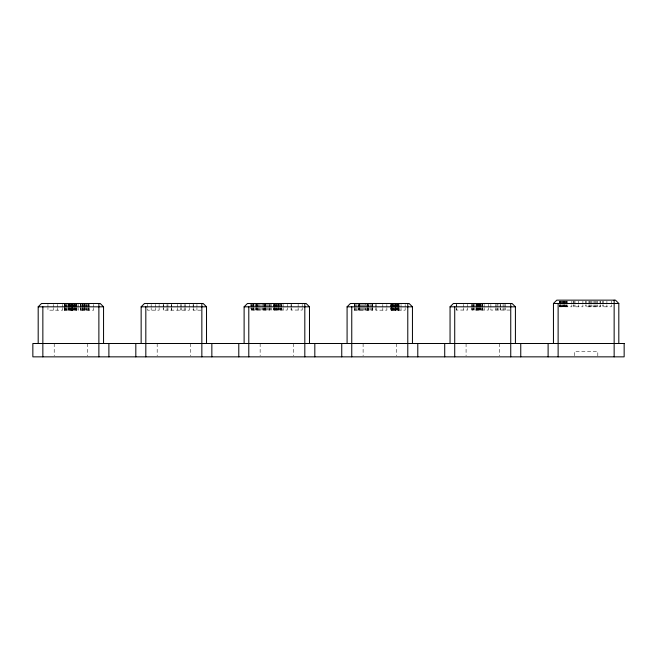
<?xml version="1.0" encoding="UTF-8"?>
<svg xmlns="http://www.w3.org/2000/svg" width="657" height="657" viewBox="0 0 657 657"><rect width="100%" height="100%" fill="white"/><g stroke="black" fill="none" stroke-linecap="round" stroke-linejoin="round"><path stroke-width="0.49" stroke-dasharray="3.29 2.46" d="M510.128 310.055L490.869 310.055L490.869 308.149M201.116 310.161L193.125 310.161L193.125 308.256M611.33 301.103L611.33 303.961M611.33 304.914L611.33 306.819L602.288 306.819L602.338 304.914M606.904 301.103L606.904 303.961M606.904 304.914L606.904 306.819M603.422 301.103L603.422 303.961M603.422 304.914L603.422 306.819M602.288 301.103L602.338 303.961M600.358 301.103L600.358 303.961M600.358 304.914L600.358 306.819L585.789 306.819L585.789 304.914M600.013 301.103L600.013 303.961M600.013 304.914L600.013 306.819M597.804 355.954L597.804 351.511L574.456 351.511L574.456 355.954M597.172 301.103L597.172 303.961M597.172 304.914L597.172 306.819M596.876 301.103L596.876 303.961M596.876 304.914L596.876 306.819M595.275 301.103L595.275 303.961M595.275 304.914L595.275 306.819M594.404 301.103L594.404 303.961M594.404 304.914L594.404 306.819M593.074 301.103L593.074 303.961M593.074 304.914L593.074 306.819M591.612 301.103L591.612 303.961M591.612 304.914L591.612 306.819M590.7 301.103L590.7 303.961M590.7 304.914L590.7 306.819M589.296 301.103L589.296 303.961M589.296 304.914L589.296 306.819M588.927 301.103L588.927 303.961M588.927 304.914L588.927 306.819M586.134 301.103L586.134 303.961M586.134 304.914L586.134 306.819M585.789 301.103L585.789 303.961M582.899 301.103L582.899 303.961M582.899 304.914L582.899 306.819L573.857 306.819L573.857 304.914M578.472 301.103L578.472 303.961M578.472 304.914L578.472 306.819M574.99 301.103L574.99 303.961M574.99 304.914L574.99 306.819M573.906 301.103L573.906 303.961M573.906 304.914L573.906 306.819M573.857 301.103L573.857 303.961M571.853 301.103L571.853 303.961M571.853 304.914L571.853 306.819L559.403 306.819L559.403 304.914M567.434 301.103L567.434 303.961M567.434 304.914L567.434 306.819M566.342 301.103L566.342 303.961M566.342 304.914L566.342 306.819M566.194 301.103L566.17 303.961M566.17 304.914L566.194 306.819M565.997 301.103L565.997 303.961M565.997 304.914L565.997 306.819M565.069 301.103L565.069 303.961M565.069 304.914L565.069 306.819M564.971 301.103L564.971 303.961M564.971 304.914L564.971 306.819M564.798 301.103L564.798 303.961M564.798 304.914L564.798 306.819M564.297 301.103L564.347 303.961M564.297 304.914L564.347 306.819M563.92 301.103L563.969 303.961M563.969 304.914L563.936 306.819M563.796 301.103L563.796 303.961M563.796 304.914L563.796 306.819M563.46 301.103L563.46 303.961M563.46 304.914L563.46 306.819M562.318 301.103L562.318 303.961M562.318 304.914L562.318 306.819M562.146 301.103L562.146 303.961M562.146 304.914L562.146 306.819M561.382 301.103L561.382 303.961M561.382 304.914L561.382 306.819M560.963 301.103L560.963 303.961M560.963 304.914L560.963 306.819M560.643 301.103L560.643 303.961M560.643 304.914L560.643 306.819M560.216 301.103L560.216 303.961M560.216 304.914L560.216 306.819M560.117 301.103L560.117 303.961M560.117 304.914L560.117 306.819M559.805 301.103L559.83 303.961M559.805 304.914L559.83 306.819M559.698 301.103L559.698 303.961M559.698 304.914L559.698 306.819M559.403 301.103L559.403 303.961M505.57 304.339L505.57 307.197M505.57 308.149L505.57 310.055M504.133 304.339L504.133 307.197M504.133 308.149L504.133 310.055M503.065 304.339L503.09 307.197M503.065 308.149L503.09 310.055M500.486 304.339L500.486 307.197M500.486 308.149L500.486 310.055M500.133 304.339L500.133 307.197M500.133 308.149L500.133 310.055M499.427 343.504L499.427 355.823M496.864 304.339L496.864 307.197M496.864 308.149L496.864 310.055M495.419 304.339L495.419 307.197M495.419 308.149L495.419 310.055M490.869 304.339L490.869 307.197M488.356 304.339L488.356 307.197M488.356 308.149L488.356 310.055L471.825 310.055L471.825 308.149M484.135 304.339L484.135 307.197M484.135 308.149L484.135 310.055M482.714 304.339L482.714 307.197M482.714 308.149L482.714 310.055M482.32 304.339L482.32 307.197M482.32 308.149L482.32 310.055M482.098 304.339L482.098 307.197M482.098 308.149L482.098 310.055M481.885 304.339L481.885 307.197M481.885 308.149L481.885 310.055M480.891 304.339L480.891 307.197M480.891 308.149L480.891 310.055M480.554 304.339L480.554 307.197M480.554 308.149L480.554 310.055M480.226 304.339L480.226 307.197M480.226 308.149L480.226 310.055M479.799 304.339L479.799 307.197M479.799 308.149L479.799 310.055M479.651 304.339L479.651 307.197M479.651 308.149L479.651 310.055M479.405 304.339L479.405 307.197M479.405 308.149L479.405 310.055M478.6 304.339L478.6 307.197M478.6 308.149L478.6 310.055M478.427 304.339L478.427 307.197M478.427 308.149L478.427 310.055M478.05 304.339L478.05 307.197M478.05 308.149L478.05 310.055M477.77 304.339L477.738 307.197M477.77 308.149L477.738 310.055M477.631 304.339L477.631 307.197M477.631 308.149L477.631 310.055M477.015 304.339L477.072 307.197M477.015 308.149L477.072 310.055M476.596 304.339L476.571 307.197M476.596 308.149L476.571 310.055M476.309 304.339L476.3 307.197M476.3 308.149L476.309 310.055M476.185 304.339L476.21 307.197M476.21 308.149L476.185 310.055M476.013 304.339L476.013 307.197M476.013 308.149L476.013 310.055M474.633 304.339L474.526 307.197M474.633 308.149L474.526 310.055M473.401 304.339L473.401 307.197M473.401 308.149L473.401 310.055M473.344 304.339L473.344 307.197M473.344 308.149L473.344 310.055M472.523 304.339L472.498 307.197M472.523 308.149L472.498 310.055M471.997 304.339L471.997 307.197M471.997 308.149L471.997 310.055M471.825 304.339L471.825 307.197M467.694 304.339L467.694 307.197M467.694 308.149L467.694 310.055L456.27 310.055L456.27 308.149M466.076 343.504L466.076 355.823M463.538 304.339L463.538 307.197M463.538 308.149L463.538 310.055M456.779 304.339L456.779 307.197M456.779 308.149L456.779 310.055M456.27 304.339L456.27 307.197M405.164 304.437L405.164 307.295M405.164 308.256L405.164 310.161L390.751 310.161L390.751 308.256M401.041 304.437L401.041 307.295M401.041 308.256L401.041 310.161M399.111 304.437L399.111 307.295M399.111 308.256L399.111 310.161M398.873 304.437L398.873 307.295M398.873 308.256L398.873 310.161M398.643 304.437L398.643 307.295M398.643 308.256L398.643 310.161M398.487 304.437L398.487 307.295M398.487 308.256L398.487 310.161M398.356 304.437L398.356 307.295M398.356 308.256L398.356 310.161M397.887 304.437L397.887 307.295M397.887 308.256L397.887 310.161M397.345 304.437L397.345 307.295M397.345 308.256L397.345 310.161M397.206 304.437L397.189 307.295M397.189 308.256L397.206 310.161M396.976 304.437L396.976 307.295M396.976 308.256L396.976 310.161M396.877 304.437L396.877 307.295M396.877 308.256L396.877 310.161M396.458 343.504L396.458 355.823M396.294 304.437L396.327 307.295M396.228 308.256L396.327 310.161M395.892 304.437L395.843 307.295M395.843 308.256L395.892 310.161M395.678 304.437L395.662 307.295M395.678 308.256L395.662 310.161M395.547 304.437L395.547 307.295M395.547 308.256L395.547 310.161M395.465 304.437L395.465 307.295M395.465 308.256L395.465 310.161M395.029 304.437L395.029 307.295M395.029 308.256L395.029 310.161M394.939 304.437L394.939 307.295M394.939 308.256L394.939 310.161M394.192 304.437L394.233 307.295M394.192 308.256L394.233 310.161M393.724 304.437L393.724 307.295M393.724 308.256L393.724 310.161M393.116 304.437L393.116 307.295M393.116 308.256L393.116 310.161M393.009 304.437L393.009 307.295M393.009 308.256L393.009 310.161M392.295 304.437L392.295 307.295M392.295 308.256L392.295 310.161M392.04 304.437L392.065 307.295M392.04 308.256L392.065 310.161M391.835 304.437L391.835 307.295M391.835 308.256L391.835 310.161M391.712 304.437L391.712 307.295M391.712 308.256L391.712 310.161M391.572 304.437L391.572 307.295M391.572 308.256L391.572 310.161M391.449 304.437L391.449 307.295M391.449 308.256L391.449 310.161M391.358 304.437L391.358 307.295M391.358 308.256L391.358 310.161M391.243 304.437L391.227 307.295M391.243 308.256L391.227 310.161M390.956 304.437L390.866 307.295M390.866 308.256L390.956 310.161M390.751 304.437L390.751 307.295M386.866 304.437L386.866 307.295M386.866 308.256L386.866 310.161L375.722 310.161L375.722 308.256M382.809 304.437L382.809 307.295M382.809 308.256L382.809 310.161M376.215 304.437L376.215 307.295M376.215 308.256L376.215 310.161M375.722 304.437L375.722 307.295M372.79 304.437L372.79 307.295M372.79 308.256L372.79 310.161L354.279 310.161L354.279 308.256M372.634 304.437L372.634 307.295M372.634 308.256L372.634 310.161M372.19 304.437L372.19 307.295M372.19 308.256L372.19 310.161M371.443 304.437L371.443 307.295M371.443 308.256L371.443 310.161M370.392 304.437L370.392 307.295M370.392 308.256L370.392 310.161M369.07 304.437L369.062 307.295M369.07 308.256L369.062 310.161M368.388 304.437L368.388 307.295M368.388 308.256L368.388 310.161M368.158 304.437L368.15 307.295M368.158 308.256L368.15 310.161M367.772 304.437L367.764 307.295M367.772 308.256L367.764 310.161M367.468 304.437L367.485 307.295M367.468 308.256L367.485 310.161M367.23 304.437L367.214 307.295M367.23 308.256L367.214 310.161M366.532 304.437L366.516 307.295M366.532 308.256L366.516 310.161M364.684 304.437L364.66 307.295M364.684 308.256L364.66 310.161M363.51 304.437L363.535 307.295M363.51 308.256L363.535 310.161M363.107 343.504L363.107 355.823M362.36 304.437L362.377 307.295M362.36 308.256L362.377 310.161M361.375 304.437L361.358 307.295M361.432 308.256L361.358 310.161M360.529 304.437L360.512 307.295M360.512 308.256L360.529 310.161M359.831 304.437L359.822 307.295M359.831 308.256L359.822 310.161M359.551 304.437L359.584 307.295M359.551 308.256L359.584 310.161M359.289 304.437L359.297 307.295M359.297 308.256L359.289 310.161M358.903 304.437L358.911 307.295M358.903 308.256L358.911 310.161M358.681 304.437L358.681 307.295M358.681 308.256L358.681 310.161M357.975 304.437L357.999 307.295M357.999 308.256L357.975 310.161M356.661 304.437L356.669 307.295M356.661 308.256L356.669 310.161M355.626 304.437L355.618 307.295M355.618 308.256L355.626 310.161M354.87 304.437L354.879 307.295M354.879 308.256L354.87 310.161M354.427 304.437L354.427 307.295M354.427 308.256L354.427 310.161M354.279 304.437L354.279 307.295M302.195 304.339L302.195 307.197M302.195 308.149L302.195 310.055L291.051 310.055L291.051 308.149M298.138 304.339L298.138 307.197M298.138 308.149L298.138 310.055M293.49 343.504L293.49 355.823M291.544 304.339L291.544 307.197M291.544 308.149L291.544 310.055M291.051 304.339L291.051 307.197M287.249 304.339L287.249 307.197M287.249 308.149L287.249 310.055L271.719 310.055L271.719 308.149M283.126 304.339L283.126 307.197M283.126 308.149L283.126 310.055M281.878 304.339L281.796 307.197M281.796 308.149L281.878 310.055M281.582 304.339L281.582 307.197M281.582 308.149L281.582 310.055M280.933 304.339L280.933 307.197M280.933 308.149L280.933 310.055M279.734 304.339L279.734 307.197M279.734 308.149L279.734 310.055M278.913 304.339L278.938 307.197M278.913 308.149L278.938 310.055M278.519 304.339L278.519 307.197M278.519 308.149L278.519 310.055M278.223 304.339L278.223 307.197L278.141 304.339M278.223 310.055L278.223 308.149L278.141 310.055M277.985 304.339L277.985 307.197M277.985 308.149L277.985 310.055M277.435 304.339L277.435 307.197M277.435 308.149L277.435 310.055M276.802 304.339L276.802 307.197M276.802 308.149L276.802 310.055M276.293 304.339L276.293 307.197M276.293 308.149L276.293 310.055M275.907 304.339L275.907 307.197M275.907 308.149L275.907 310.055M275.718 304.339L275.718 307.197M275.718 308.149L275.718 310.055M274.889 304.339L274.889 307.197M274.889 308.149L274.889 310.055M274.766 304.339L274.766 307.197M274.766 308.149L274.766 310.055M274.298 304.339L274.298 307.197M274.298 308.149L274.298 310.055M274.059 304.339L274.059 307.197M274.059 308.149L274.059 310.055M273.936 304.339L273.936 307.197M273.936 308.149L273.936 310.055M273.821 304.339L273.821 307.197M273.821 308.149L273.821 310.055M271.719 304.339L271.719 307.197M270.134 304.339L270.134 307.197M270.134 308.149L270.134 310.055L250.498 310.055L250.498 308.149M269.986 304.339L269.986 307.197M269.986 308.149L269.986 310.055M269.542 304.339L269.542 307.197M269.542 308.149L269.542 310.055M268.795 304.339L268.795 307.197M268.795 308.149L268.795 310.055M267.744 304.339L267.744 307.197M267.744 308.149L267.744 310.055M266.413 304.339L266.422 307.197M266.413 308.149L266.422 310.055M265.74 304.339L265.74 307.197M265.74 308.149L265.74 310.055M265.51 304.339L265.502 307.197M265.51 308.149L265.502 310.055M265.124 304.339L265.116 307.197M265.124 308.149L265.116 310.055M264.82 304.339L264.837 307.197M264.82 308.149L264.837 310.055M264.582 304.339L264.566 307.197M264.582 308.149L264.566 310.055M263.868 304.339L263.884 307.197M263.884 308.149L263.868 310.055M262.012 304.339L262.036 307.197M262.012 308.149L262.036 310.055M260.886 304.339L260.854 307.197M260.886 308.149L260.854 310.055M260.139 343.504L260.139 355.823M259.729 304.339L259.704 307.197M259.704 308.149L259.729 310.055M258.784 304.339L258.751 307.197M258.727 308.149L258.784 310.055M257.881 304.339L257.864 307.197M257.864 308.149L257.881 310.055M257.174 304.339L257.183 307.197M257.174 308.149L257.183 310.055M256.936 304.339L256.903 307.197M256.936 308.149L256.903 310.055M256.649 304.339L256.641 307.197M256.641 308.149L256.649 310.055M256.263 304.339L256.255 307.197M256.255 308.149L256.263 310.055M256.033 304.339L256.025 307.197M256.025 308.149L256.033 310.055M255.327 304.339L255.327 307.197M255.327 308.149L255.327 310.055M254.013 304.339L254.013 307.197M254.013 308.149L254.013 310.055M253.512 304.339L253.512 307.197M253.512 308.149L253.512 310.055M253.191 304.339L253.191 307.197M253.191 308.149L253.191 310.055M252.978 304.339L252.97 307.197M252.97 308.149L252.978 310.055M252.222 304.339L252.231 307.197M252.231 308.149L252.222 310.055M251.779 304.339L251.779 307.197M251.779 308.149L251.779 310.055M251.631 304.339L251.631 307.197M251.631 308.149L251.631 310.055M250.498 304.339L250.498 307.197M196.944 304.437L196.944 307.295M196.944 308.256L196.944 310.161M193.626 304.437L193.626 307.295M193.626 308.256L193.626 310.161M193.125 304.437L193.125 307.295M190.53 343.504L190.53 355.823M189.29 304.437L189.29 307.295M189.29 308.256L189.29 310.161L163.215 310.161L163.215 308.256M185.594 304.437L185.594 307.295M185.594 308.256L185.594 310.161M184.19 304.437L184.19 307.295M184.19 308.256L184.19 310.161M181.348 304.437L181.348 307.295M181.348 308.256L181.348 310.161M180.396 304.437L180.396 307.295M180.396 308.256L180.396 310.161M177.653 304.437L177.653 307.295M177.653 308.256L177.653 310.161M171.74 304.437L171.74 307.295M171.74 308.256L171.74 310.161M171.263 304.437L171.263 307.295M171.263 308.256L171.263 310.161M167.946 304.437L167.946 307.295M167.946 308.256L167.946 310.161M167.018 304.437L167.018 307.295M167.018 308.256L167.018 310.161M163.724 304.437L163.724 307.295M163.724 308.256L163.724 310.161M163.215 304.437L163.215 307.295M159.117 304.437L159.117 307.295M159.117 308.256L159.117 310.161L147.48 310.161L147.48 308.256M157.179 343.504L157.179 355.823M155.422 304.437L155.422 307.295M155.422 308.256L155.422 310.161M151.176 304.437L151.176 307.295M151.176 308.256L151.176 310.161M147.48 304.437L147.48 307.295M93.754 304.437L93.754 307.295M93.754 308.256L93.754 310.161L78.208 310.161L78.208 308.256M89.631 304.437L89.631 307.295M89.631 308.256L89.631 310.161M88.375 304.437L88.375 307.295M88.375 308.256L88.375 310.161M88.301 304.437L88.301 307.295M88.301 308.256L88.301 310.161M88.087 304.437L88.087 307.295M88.087 308.256L88.087 310.161M87.562 343.504L87.562 355.823M87.43 304.437L87.43 307.295M87.43 308.256L87.43 310.161M86.593 304.437L86.642 307.295M86.642 308.256L86.593 310.161M86.231 304.437L86.231 307.295M86.231 308.256L86.231 310.161M85.41 304.437L85.435 307.295M85.41 308.256L85.435 310.161M85.016 304.437L85.016 307.295M85.016 308.256L85.016 310.161M84.712 304.437L84.712 307.295M84.712 308.256L84.712 310.161M84.63 304.437L84.63 307.295M84.63 308.256L84.63 310.161M84.474 304.437L84.474 307.295M84.474 308.256L84.474 310.161M83.932 304.437L83.932 307.295M83.932 308.256L83.932 310.161M83.291 304.437L83.291 307.295M83.291 308.256L83.291 310.161M82.782 304.437L82.782 307.295M82.782 308.256L82.782 310.161M82.396 304.437L82.396 307.295M82.396 308.256L82.396 310.161M82.215 304.437L82.215 307.295M82.215 308.256L82.215 310.161M81.254 304.437L81.378 307.295M81.254 308.256L81.378 310.161M80.786 304.437L80.786 307.295M80.786 308.256L80.786 310.161M80.548 304.437L80.548 307.295M80.548 308.256L80.548 310.161M80.31 304.437L80.425 307.295M80.31 308.256L80.425 310.161M78.208 304.437L78.208 307.295M76.951 304.437L76.951 307.295M76.951 308.256L76.951 310.161L64.263 310.161L64.263 308.256M76.729 307.295L76.623 304.437L76.598 307.295M76.729 308.256L76.623 310.161L76.598 308.256M76.294 304.437L76.196 307.295M76.196 308.256L76.294 310.161M75.744 304.437L75.711 307.295M75.744 308.256L75.711 310.161M75.571 304.437L75.571 307.295M75.571 308.256L75.571 310.161M74.98 304.437L74.98 307.295M74.98 308.256L74.98 310.161M74.775 304.437L74.775 307.295M74.775 308.256L74.775 310.161M74.381 304.437L74.381 307.295M74.381 308.256L74.381 310.161M74.019 304.437L74.019 307.295M74.019 308.256L74.019 310.161M73.625 304.437L73.658 307.295M73.625 308.256L73.658 310.161M72.952 304.437L72.952 307.295M72.952 308.256L72.952 310.161M72.894 304.437L72.894 307.295M72.894 308.256L72.894 310.161M72.697 304.437L72.697 307.295M72.697 308.256L72.697 310.161M72.541 304.437L72.541 307.295M72.541 308.256L72.541 310.161M72.442 304.437L72.442 307.295M72.442 308.256L72.442 310.161M72.311 304.437L72.311 307.295M72.311 308.256L72.311 310.161M71.646 304.437L71.597 307.295M71.597 308.256L71.646 310.161M71.441 304.437L71.441 307.295M71.441 308.256L71.441 310.161M71.309 304.437L71.309 307.295M71.309 308.256L71.309 310.161M71.12 304.437L71.12 307.295M71.12 308.256L71.12 310.161M70.274 304.437L70.274 307.295M70.274 308.256L70.274 310.161M70.135 304.437L70.135 307.295M70.135 308.256L70.135 310.161M69.921 304.437L69.921 307.295M69.921 308.256L69.921 310.161M69.847 304.437L69.847 307.295M69.847 308.256L69.847 310.161M69.576 304.437L69.576 307.295M69.576 308.256L69.576 310.161M69.042 304.437L69.018 307.295M69.018 308.256L69.042 310.161M68.656 304.437L68.632 307.295M68.656 308.256L68.632 310.161M68.5 304.437L68.394 307.295M68.5 308.256L68.435 310.161M68.271 304.437L68.312 307.295M68.312 308.256L68.271 310.161M67.252 304.437L67.211 307.295M67.252 308.256L67.211 310.161M66.718 304.437L66.718 307.295M66.718 308.256L66.718 310.161M66.168 304.437L66.168 307.295M66.168 308.256L66.168 310.161M65.692 304.437L65.692 307.295M65.692 308.256L65.692 310.161M65.281 304.437L65.339 307.295M65.281 308.256L65.339 310.161M64.739 304.437L64.739 307.295M64.739 308.256L64.739 310.161M64.517 304.437L64.517 307.295M64.517 308.256L64.517 310.161M64.386 304.437L64.361 307.295M64.386 308.256L64.361 310.161M64.263 304.437L64.263 307.295M62.645 304.437L62.645 307.295M62.645 308.256L62.645 310.161L47.945 310.161L47.945 308.256M57.356 304.437L57.356 307.295M57.356 308.256L57.356 310.161M54.211 343.504L54.211 355.823M53.233 304.437L53.233 307.295M53.233 308.256L53.233 310.161M47.945 304.437L47.945 307.295M497.924 307.197L497.924 304.339L497.875 307.197M497.924 310.055L497.924 308.149L497.875 310.055M395.243 307.295L395.243 304.437L395.235 307.295M395.243 310.161L395.243 308.256L395.235 310.161M392.672 307.295L392.672 304.437L392.64 307.295M392.672 310.161L392.672 308.256L392.64 310.161M365.686 307.295L365.686 304.437L365.662 307.295M365.686 310.161L365.686 308.256L365.62 310.161M280.145 307.197L280.145 304.339L280.096 307.197M280.145 310.055L280.145 308.149L280.096 310.055M263.038 307.197L263.038 304.339L262.989 307.197M263.038 310.055L263.038 308.149L263.014 310.055M72.098 307.295L72.098 304.437L72.065 307.295M72.098 310.161L72.098 308.256L72.065 310.161"/><path stroke-width="0.99" d="M38.188 343.504L38.188 306.819L41.522 303.485L100.217 303.485L103.551 306.819L103.551 343.504M141.148 343.504L141.148 306.819L144.491 303.485L203.185 303.485L206.52 306.819L206.52 343.504M244.117 343.504L244.117 306.819L247.451 303.485L306.146 303.485L309.48 306.819L309.48 343.504M347.085 343.504L347.085 306.819L350.419 303.485L409.114 303.485L412.448 306.819L412.448 343.504M450.053 343.504L450.053 306.819L453.387 303.485L512.082 303.485L515.417 306.819L515.417 343.504M553.449 343.504L553.449 303.485L556.783 300.15L615.478 300.15L618.812 303.485L618.812 343.504M553.449 303.485L618.812 303.485M38.188 306.819L103.551 306.819M141.148 306.819L206.52 306.819M244.117 306.819L309.48 306.819M347.085 306.819L412.448 306.819M450.053 306.819L515.417 306.819M614.147 300.15L614.147 356.85M558.122 303.485L558.122 356.85M548.11 343.504L548.11 356.85M520.755 343.504L520.755 356.85M510.744 303.485L510.744 356.85M454.718 306.819L454.718 356.85M444.715 343.504L444.715 356.85M417.786 343.504L417.786 356.85M407.783 303.485L407.783 356.85M351.758 306.819L351.758 356.85M341.747 343.504L341.747 356.85M314.818 343.504L314.818 356.85M304.815 303.485L304.815 356.85M248.789 306.819L248.789 356.85M238.787 343.504L238.787 356.85M211.85 343.504L211.85 356.85M201.847 303.485L201.847 356.85M145.821 306.819L145.821 356.85M135.818 343.504L135.818 356.85M108.89 343.504L108.89 356.85M98.879 303.485L98.879 356.85M42.853 306.819L42.853 356.85M624.15 343.504L32.85 343.504L32.85 356.85L624.15 356.85L624.15 343.504"/></g></svg>
